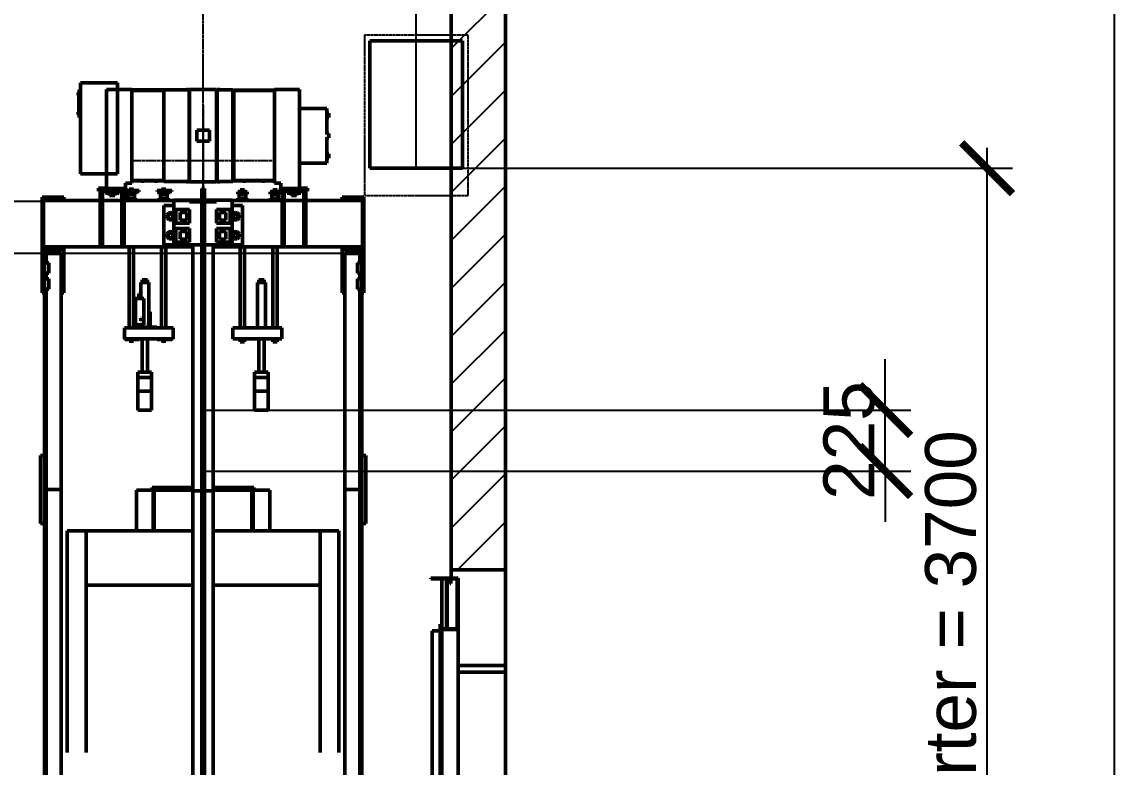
# Model space of a CAD drawing. Header units: millimetres. Extents: x -2854 to 202754, y -48725 to 27067.
# Drawn here: x 105021 to 109048, y -40616 to -37869 of the extents above; entities that cross this region are included whole.
import ezdxf

# ---------------------------------------------------------------- set-up
doc = ezdxf.new("R2010")
doc.units = ezdxf.units.MM
doc.linetypes.add('ACISOTGB', pattern=[9, 4, -1, 1, -1, 1, -1])
doc.linetypes.add('AM_ISO08W050', pattern=[18, 12, -1.5, 3, -1.5])
for name, color, linetype, lineweight in [('AM_0', 7, 'Continuous', 50), ('AM_11', 173, 'ACISOTGB', 25), ('AM_5', 3, 'Continuous', 25), ('AM_8', 1, 'Continuous', 25), ('LDCar-AM_0', 7, 'Continuous', 50), ('LDForces-AM_0', 7, 'Continuous', 50), ('LDGear-AM_0', 7, 'Continuous', 50), ('LDGear-AM_7', 4, 'AM_ISO08W050', 25), ('LDGuides-AM_0', 7, 'Continuous', 50), ('LDShaft-AM_0', 7, 'Continuous', 50), ('LDShaft-AM_7', 4, 'AM_ISO08W050', 25)]:
    doc.layers.add(name, color=color, linetype=linetype, lineweight=lineweight)
doc.layers.add('AM_VIEWS', color=1, linetype='Continuous', lineweight=25, plot=False)
doc.styles.add('LD', font='ARIALUNI.ttf')
doc.dimstyles.new('LIFT', dxfattribs={"dimtxt": 2.5, "dimasz": 2.5, "dimexe": 1.25, "dimexo": 0, "dimgap": 0.5, "dimtad": 1, "dimdec": 0, "dimzin": 1, "dimdsep": 46, "dimtxsty": 'LD', "dimblk": 'ARCHTICK', "dimcen": 0, "dimdle": 1, "dimclrd": 3, "dimclre": 3, "dimclrt": 4, "dimadec": 0, "dimazin": 0, "dimtp": 0.1, "dimtm": 0.1, "dimtfac": 0.71, "dimtdec": 0, "dimtix": 1, "dimtmove": 0, "dimatfit": 3, "dimfxl": 1, "dimtolj": 1, "dimarcsym": 0})

# ---------------------------------------------------------------- blocks, each defined once
blk = doc.blocks.new('LD_20260610085845_00000150')
at = {"layer": 'LDShaft-AM_0'}
for p, q in [((200, 21590), (200, 24391)), ((0, 24191), (0, 21590)), ((0, 21590), (0, 21560)), ((0, 21590), (80, 21590)), ((80, 21590), (200, 21590)), ((200, 21237.5), (200, 21590)), ((25, 21237.5), (200, 21237.5)), ((200, 21212.5), (200, 21237.5)), ((200, 21212.5), (25, 21212.5)), ((200, 20422.5), (200, 21212.5))]:
    blk.add_line(p, q, dxfattribs=at)
blk = doc.blocks.new('LD_20260610085845_00000152')
at = {"layer": 'LDForces-AM_0'}
for p, q in [((-228.9, 470), (-230, 470)), ((-230, 470), (-230, 428)), ((-225.6, 470), (-228.9, 470)), ((-220.7, 470), (-225.6, 470)), ((-224.2, 480), (-225, 480)), ((-225, 480), (-225, 470)), ((-222.1, 480), (-224.2, 480)), ((-218.8, 480), (-222.1, 480)), ((-215, 470), (-220.7, 470)), ((-215, 480), (-218.8, 480)), ((-211.2, 480), (-215, 480)), ((-209.3, 470), (-215, 470)), ((-207.9, 480), (-211.2, 480)), ((-204.4, 470), (-209.3, 470)), ((-205.8, 480), (-207.9, 480)), ((-205, 480), (-205.8, 480)), ((-205, 470), (-205, 480)), ((-201.1, 470), (-204.4, 470)), ((-200, 470), (-201.1, 470)), ((-200, 321), (-200, 470)), ((201.1, 470), (200, 470)), ((200, 470), (200, 303)), ((204.4, 470), (201.1, 470)), ((209.3, 470), (204.4, 470)), ((205.8, 480), (205, 480)), ((205, 480), (205, 470)), ((207.9, 480), (205.8, 480)), ((211.2, 480), (207.9, 480)), ((215, 470), (209.3, 470)), ((215, 480), (211.2, 480)), ((218.8, 480), (215, 480)), ((220.7, 470), (215, 470)), ((222.1, 480), (218.8, 480)), ((225.6, 470), (220.7, 470)), ((224.2, 480), (222.1, 480)), ((225, 480), (224.2, 480)), ((225, 470), (225, 480)), ((228.9, 470), (225.6, 470)), ((230, 470), (228.9, 470)), ((230, 303), (230, 470)), ((-230, 314), (-230, 306)), ((-200, 306), (-200, 317)), ((-225, 263), (-225, 140)), ((-205, 140), (-205, 263)), ((205, 263), (205, 140)), ((225, 140), (225, 263)), ((-190, 140), (-240, 140)), ((-240, 140), (-240, 120)), ((-225, 140), (-224.2, 140)), ((-224.2, 140), (-222.1, 140)), ((-222.1, 140), (-218.8, 140)), ((-218.8, 140), (-215, 140)), ((-215, 140), (-211.2, 140)), ((-211.2, 140), (-207.9, 140)), ((-207.9, 140), (-205.8, 140)), ((-205.8, 140), (-205, 140)), ((-190, 120), (-190, 140)), ((240, 140), (190, 140)), ((190, 140), (190, 120)), ((205, 140), (205.8, 140)), ((205.8, 140), (207.9, 140)), ((207.9, 140), (211.2, 140)), ((211.2, 140), (215, 140)), ((215, 140), (218.8, 140)), ((218.8, 140), (222.1, 140)), ((222.1, 140), (224.2, 140)), ((224.2, 140), (225, 140)), ((240, 120), (240, 140)), ((-190, 120), (-240, 120)), ((-240, 120), (-240, 70)), ((-240, 120), (-190, 120)), ((-190, 70), (-190, 120)), ((240, 120), (190, 120)), ((190, 120), (190, 70)), ((190, 120), (240, 120)), ((240, 70), (240, 120)), ((-240, 70), (-190, 70)), ((-190, 70), (-240, 70)), ((-240, 70), (-240, 0)), ((-190, 0), (-190, 70)), ((190, 70), (240, 70)), ((240, 70), (190, 70)), ((190, 70), (190, 0)), ((240, 0), (240, 70)), ((-240, 0), (-190, 0)), ((190, 0), (240, 0))]:
    blk.add_line(p, q, dxfattribs=at)
blk = doc.blocks.new('LD_20260610085845_00000153')
at = {"layer": 'AM_0'}
for p, q in [((170.75, 469.5), (-170.75, 469.5)), ((-170.75, 469.5), (-170.75, 0.5)), ((170.75, 469.5), (170.75, 0.5)), ((-170.75, 0.5), (170.75, 0.5))]:
    blk.add_line(p, q, dxfattribs=at)
at = {"layer": 'AM_11'}
for p, q in [((-191, 490), (-191, -100)), ((191, 490), (-191, 490)), ((191, -100), (191, 490)), ((-191, -100), (191, -100))]:
    blk.add_line(p, q, dxfattribs=at)
blk = doc.blocks.new('LD_20260610085845_00000157')
at = {"layer": 'LDCar-AM_0'}
for p, q in [((-40, 2190), (-100, 2190)), ((-100, 2190), (-100, 2187)), ((-100, 2187), (-43, 2187)), ((-60, 2187), (-60, 2003)), ((-43, 2187), (-43, 2010)), ((-30, 2190), (-40, 2190)), ((-40, 2010), (-40, 2190)), ((-30, 2190), (-30, 2170)), ((0, 2190), (-30, 2190)), ((-27, 2170), (-27, 2187)), ((-27, 2187), (-3, 2187)), ((-3, 2187), (-3, 2003)), ((0, 2000), (0, 2190)), ((-30, 2170), (-27, 2170)), ((-63.5, 2020), (-66.5, 2020)), ((-66.5, 2020), (-66.5, 2000)), ((-63.5, 2003), (-63.5, 2020)), ((-66.5, 1995), (-95, 1995)), ((-95, 1995), (-95, 5)), ((-66.5, 2000), (0, 2000)), ((-66.5, 5), (-66.5, 1995)), ((-3, 2003), (-63.5, 2003)), ((-60, 2000), (-60, 0)), ((-43, 2010), (-40, 2010)), ((0, 0), (0, 2000)), ((-60, 0), (-100, 0)), ((-100, 0), (-100, -47.5)), ((-95, 5), (-66.5, 5)), ((-60, -44.5), (-60, 0)), ((-60, 0), (0, 0)), ((-100, -47.5), (-100, -210)), ((-97, -210), (-97, -47.5)), ((-97, -47.5), (-60, -47.5)), ((0, -44.5), (-60, -44.5)), ((-60, -47.5), (0, -47.5)), ((0, -47.5), (0, -44.5)), ((-100, -210), (-97, -210)), ((-97.2, -210.2), (-99.8, -211.8)), ((-99.8, -211.8), (-69.8, -260.8)), ((-67.2, -259.2), (-97.2, -210.2)), ((-69.8, -260.8), (-67.2, -259.2))]:
    blk.add_line(p, q, dxfattribs=at)
blk = doc.blocks.new('LD_20260610085845_0000015E')
at = {"layer": 'LDShaft-AM_7'}
blk.add_line((0, -1091), (0, 4980), dxfattribs=at)
blk = doc.blocks.new('LD_20260610085845_00000166')
at = {"layer": 'LDGuides-AM_0'}
for p, q in [((-5, 1250), (-37.5, 1250)), ((-37.5, 1250), (-37.5, -1250)), ((-5, -1250), (-5, 1250)), ((5, 1250), (-5, 1250)), ((-5, 1250), (-5, -1250)), ((37.5, 1250), (5, 1250)), ((5, 1250), (5, -1250)), ((5, -1250), (5, 1250)), ((37.5, -1250), (37.5, 1250)), ((-37.5, -1250), (-5, -1250)), ((-5, -1250), (5, -1250)), ((5, -1250), (37.5, -1250))]:
    blk.add_line(p, q, dxfattribs=at)
blk = doc.blocks.new('LD_20260610085845_00000168')
at = {"layer": 'LDGuides-AM_0'}
for p, q in [((-5, 532), (-5, -533)), ((5, -533), (5, 532)), ((-37.5, 374), (-37.5, -533)), ((-5, -533), (-5, 374)), ((5, 374), (5, -533)), ((37.5, -533), (37.5, 374)), ((-37.5, -533), (-5, -533)), ((-5, -533), (5, -533)), ((5, -533), (37.5, -533))]:
    blk.add_line(p, q, dxfattribs=at)
blk = doc.blocks.new('LD_20260610085845_0000016C')
at = {"layer": 'LDGuides-AM_0'}
for p, q in [((-24, 1250), (-31, 1250)), ((-31, 1250), (-31, -1250)), ((-24, -1250), (-24, 1250)), ((31, 1250), (-24, 1250)), ((-24, 1250), (-24, -1250)), ((31, -1250), (31, 1250)), ((-31, -1250), (-24, -1250)), ((-24, -1250), (31, -1250))]:
    blk.add_line(p, q, dxfattribs=at)
blk = doc.blocks.new('LD_20260610085845_0000016D')
at = {"layer": 'AM_0'}
for p, q in [((0, 125), (-15, 125)), ((-15, 125), (-15, -125)), ((0, -125), (0, 125)), ((-15, -125), (0, -125))]:
    blk.add_line(p, q, dxfattribs=at)
blk = doc.blocks.new('LD_20260610085845_00000170')
at = {"layer": 'LDGuides-AM_0'}
for p, q in [((-24, 435), (-31, 435)), ((-31, 435), (-31, -435)), ((31, 435), (-24, 435)), ((-24, 435), (-24, 401.05)), ((-24, 401.05), (-24, 435)), ((31, -435), (31, 435)), ((-24, 362.95), (-24, 341.05)), ((-24, 341.05), (-24, 362.95)), ((-24, 302.95), (-24, -435)), ((-24, -435), (-24, 302.95)), ((-31, -435), (-24, -435)), ((-24, -435), (31, -435))]:
    blk.add_line(p, q, dxfattribs=at)
blk = doc.blocks.new('LD_20260610085845_00000174')
at = {"layer": 'LDGuides-AM_0'}
for p, q in [((24, 1250), (-31, 1250)), ((-31, 1250), (-31, -1250)), ((24, -1250), (24, 1250)), ((31, 1250), (24, 1250)), ((24, 1250), (24, -1250)), ((31, -1250), (31, 1250)), ((-31, -1250), (24, -1250)), ((24, -1250), (31, -1250))]:
    blk.add_line(p, q, dxfattribs=at)
blk = doc.blocks.new('LD_20260610085845_00000175')
at = {"layer": 'AM_0'}
for p, q in [((15, 125), (0, 125)), ((0, 125), (0, -125)), ((15, -125), (15, 125)), ((0, -125), (15, -125))]:
    blk.add_line(p, q, dxfattribs=at)
blk = doc.blocks.new('LD_20260610085845_00000176')
at = {"layer": 'LDGuides-AM_0'}
for p, q in [((24, 435), (-31, 435)), ((-31, 435), (-31, -435)), ((31, 435), (24, 435)), ((24, 435), (24, 401.05)), ((24, 401.05), (24, 435)), ((31, -435), (31, 435)), ((24, 362.95), (24, 341.05)), ((24, 341.05), (24, 362.95)), ((24, 302.95), (24, -435)), ((24, -435), (24, 302.95)), ((-31, -435), (24, -435)), ((24, -435), (31, -435))]:
    blk.add_line(p, q, dxfattribs=at)
blk = doc.blocks.new('LD_20260610085845_00000179')
at = {"layer": 'LDCar-AM_0'}
for p, q in [((-246, 3292), (-246, 3286.3)), ((-184, 3292), (-246, 3292)), ((-246, 3286.3), (-246, 3270)), ((-246, 3270), (-246, 3245.7)), ((-37.5, 3302), (-187.5, 3302)), ((-187.5, 3302), (-187.5, 3292)), ((-187.5, 3292), (-37.5, 3292)), ((-184, 3286.3), (-184, 3292)), ((-184, 3270), (-184, 3286.3)), ((-184, 3245.7), (-184, 3270)), ((-37.5, 3292), (-180, 3292)), ((-180, 3292), (-180, 3142)), ((187.5, 3302), (37.5, 3302)), ((180, 3292), (37.5, 3292)), ((37.5, 3292), (187.5, 3292)), ((180, 3142), (180, 3292)), ((184, 3292), (184, 3286.3)), ((246, 3292), (184, 3292)), ((184, 3286.3), (184, 3270)), ((184, 3270), (184, 3245.7)), ((187.5, 3292), (187.5, 3302)), ((246, 3286.3), (246, 3292)), ((246, 3270), (246, 3286.3)), ((246, 3245.7), (246, 3270)), ((-246, 3245.7), (-246, 3217)), ((-184, 3217), (-184, 3245.7)), ((184, 3245.7), (184, 3217)), ((246, 3217), (246, 3245.7)), ((-246, 3217), (-246, 3188.3)), ((-246, 3188.3), (-246, 3164)), ((-184, 3188.3), (-184, 3217)), ((-184, 3164), (-184, 3188.3)), ((184, 3217), (184, 3188.3)), ((184, 3188.3), (184, 3164)), ((246, 3188.3), (246, 3217)), ((246, 3164), (246, 3188.3)), ((-431, 3142), (-501, 3142)), ((-501, 3142), (-501, 2325.4)), ((-431, 2325.4), (-431, 3142)), ((-37.5, 3142), (-431, 3142)), ((-246, 3164), (-246, 3147.7)), ((-246, 3147.7), (-246, 3142)), ((-246, 3142), (-184, 3142)), ((-184, 3147.7), (-184, 3164)), ((-184, 3142), (-184, 3147.7)), ((-180, 3142), (-37.5, 3142)), ((431, 3142), (37.5, 3142)), ((37.5, 3142), (180, 3142)), ((184, 3164), (184, 3147.7)), ((184, 3147.7), (184, 3142)), ((184, 3142), (246, 3142)), ((246, 3147.7), (246, 3164)), ((246, 3142), (246, 3147.7)), ((501, 3142), (431, 3142)), ((431, 3142), (431, 2325.4)), ((501, 2325.4), (501, 3142)), ((-431, 2942), (-37.5, 2942)), ((37.5, 2942), (431, 2942))]:
    blk.add_line(p, q, dxfattribs=at)
blk = doc.blocks.new('LD_20260610085845_0000017A')
at = {"layer": 'LDGear-AM_0'}
for p, q in [((-316, 288), (-452, 288)), ((-452, 288), (-452, -47)), ((-316, -47), (-316, 288)), ((-460.7, 251.5), (-460.7, 251.1)), ((-457.7, 251.5), (-460.7, 251.5)), ((-460.7, 251.1), (-460.7, 250.1)), ((-460.7, 250.1), (-460.7, 248.6)), ((-460.7, 248.6), (-460.7, 246.8)), ((-460.7, 246.8), (-460.7, 244.9)), ((-460.7, 244.9), (-460.7, 243.4)), ((-460.7, 243.4), (-460.7, 242.4)), ((-460.7, 242.4), (-460.7, 242)), ((-460.7, 242), (-457.7, 242)), ((-453.5, 252.9), (-457.7, 252.9)), ((-457.7, 252.9), (-457.7, 169.1)), ((-456.5, 261.5), (-456.5, 261.2)), ((-453.5, 261.5), (-456.5, 261.5)), ((-456.5, 261.2), (-456.5, 260.3)), ((-456.5, 260.3), (-456.5, 259)), ((-456.5, 259), (-456.5, 257.5)), ((-456.5, 257.5), (-456.5, 256)), ((-456.5, 256), (-456.5, 254.7)), ((-456.5, 254.7), (-456.5, 253.8)), ((-456.5, 253.8), (-456.5, 253.5)), ((-456.5, 253.5), (-453.5, 253.5)), ((-452, 261.5), (-453.5, 261.5)), ((-453.5, 261.5), (-453.5, 160.5)), ((-452, 261.5), (-453.5, 261.5)), ((-453.5, 261.5), (-453.5, 160.5)), ((-452, 261.5), (-453.5, 261.5)), ((-453.5, 261.5), (-453.5, 160.5)), ((-453.5, 169.1), (-453.5, 252.9)), ((-452, 160.5), (-452, 261.5)), ((-452, 160.5), (-452, 261.5)), ((-452, 160.5), (-452, 261.5)), ((-356, 263), (-356, -82)), ((-263, 263), (-356, 263)), ((-263, -82), (-263, 263)), ((-145, 261.8), (-263, 261.8)), ((-263, 261.8), (-263, 259.2)), ((-145, 259.2), (-263, 259.2)), ((-263, 259.2), (-263, -72.1)), ((-51.5, 262), (-145, 262)), ((-145, 262), (-145, -76)), ((-53.5, 263.6), (-61.5, 263.6)), ((-61.5, 263.6), (-61.5, 262)), ((-53.5, 262), (-53.5, 263.6)), ((-51.5, -76), (-51.5, 262)), ((-51.5, 261), (-51.5, -75)), ((-50, 261), (-51.5, 261)), ((-25, 263), (-50, 263)), ((-50, 263), (-50, -77)), ((0, 263), (-25, 263)), ((25, 263), (0, 263)), ((50, 263), (25, 263)), ((50, -77), (50, 263)), ((51.5, 259.8), (50, 259.8)), ((51.5, 262), (51.5, -76)), ((110, 262), (51.5, 262)), ((61.5, 263.6), (53.5, 263.6)), ((53.5, 263.6), (53.5, 262)), ((61.5, 262), (61.5, 263.6)), ((110, -76), (110, 262)), ((113, 259.8), (110, 259.8)), ((263, 261.2), (113, 261.2)), ((113, 261.2), (113, 259.2)), ((263, 259.2), (113, 259.2)), ((113, 259.2), (113, -72.1)), ((356, 263), (263, 263)), ((263, 263), (263, -82)), ((263, 259.2), (263, 261.2)), ((263, -72.1), (263, 259.2)), ((356, -82), (356, 263)), ((110, 214.8), (113, 214.8)), ((-460.7, 180), (-460.7, 179.6)), ((-457.7, 180), (-460.7, 180)), ((-460.7, 179.6), (-460.7, 178.6)), ((-460.7, 178.6), (-460.7, 177.1)), ((-460.7, 177.1), (-460.7, 175.2)), ((-460.7, 175.2), (-460.7, 173.4)), ((-460.7, 173.4), (-460.7, 171.9)), ((-460.7, 171.9), (-460.7, 170.9)), ((-460.7, 170.9), (-460.7, 170.5)), ((-460.7, 170.5), (-457.7, 170.5)), ((-457.7, 169.1), (-453.5, 169.1)), ((-456.5, 168.5), (-456.5, 168.2)), ((-453.5, 168.5), (-456.5, 168.5)), ((-456.5, 168.2), (-456.5, 167.3)), ((-456.5, 167.3), (-456.5, 166)), ((-456.5, 166), (-456.5, 164.5)), ((-456.5, 164.5), (-456.5, 163)), ((-456.5, 163), (-456.5, 161.7)), ((-456.5, 161.7), (-456.5, 160.8)), ((456.7, 193.8), (356, 193.8)), ((456.7, 186.1), (456.7, 193.8)), ((456.7, 164.2), (456.7, 186.1)), ((463.2, 175.9), (456.7, 175.9)), ((456.7, 131.6), (456.7, 164.2)), ((463.2, 175.3), (463.2, 175.9)), ((463.2, 173.6), (463.2, 175.3)), ((463.2, 171), (463.2, 173.6)), ((463.2, 167.9), (463.2, 171)), ((463.2, 164.8), (463.2, 167.9)), ((463.2, 162.3), (463.2, 164.8)), ((463.2, 160.5), (463.2, 162.3)), ((-456.5, 160.8), (-456.5, 160.5)), ((-456.5, 160.5), (-453.5, 160.5)), ((-453.5, 160.5), (-452, 160.5)), ((-453.5, 160.5), (-452, 160.5)), ((-453.5, 160.5), (-452, 160.5)), ((113, 154.5), (110, 154.5)), ((456.7, 159.9), (463.2, 159.9)), ((456.7, 97.9), (456.7, 131.6)), ((463.2, 159.9), (463.2, 160.5)), ((23.2, 113.8), (-23.2, 113.8)), ((-23.2, 113.8), (-23.2, 73)), ((23.2, 73), (23.2, 113.8)), ((463.2, 101), (456.7, 101)), ((456.7, 54.4), (456.7, 88.1)), ((456.7, 85), (463.2, 85)), ((463.2, 100.4), (463.2, 101)), ((463.2, 98.7), (463.2, 100.4)), ((463.2, 96.1), (463.2, 98.7)), ((463.2, 93), (463.2, 96.1)), ((463.2, 89.9), (463.2, 93)), ((463.2, 87.3), (463.2, 89.9)), ((463.2, 85.6), (463.2, 87.3)), ((463.2, 85), (463.2, 85.6)), ((-23.2, 73), (23.2, 73)), ((456.7, 21.8), (456.7, 54.4)), ((110, 31.5), (113, 31.5)), ((463.2, 26.1), (456.7, 26.1)), ((456.7, -0.1), (456.7, 21.8)), ((456.7, 10.1), (463.2, 10.1)), ((463.2, 25.5), (463.2, 26.1)), ((463.2, 23.7), (463.2, 25.5)), ((463.2, 21.2), (463.2, 23.7)), ((463.2, 18.1), (463.2, 21.2)), ((463.2, 15), (463.2, 18.1)), ((463.2, 12.4), (463.2, 15)), ((463.2, 10.7), (463.2, 12.4)), ((463.2, 10.1), (463.2, 10.7)), ((113, -28.7), (110, -28.7)), ((356, -7.8), (456.7, -7.8)), ((456.7, -7.8), (456.7, -0.1)), ((-452, -47), (-316, -47)), ((-263, -72.1), (-145, -72.1)), ((-251.6, -72.1), (-251.6, -73.7)), ((-251.6, -73.7), (-227.8, -73.7)), ((-227.8, -72.1), (-227.8, -74.5)), ((-227.8, -74.5), (-218.3, -74.5)), ((-218.3, -73.7), (-177.8, -73.7)), ((-218.3, -74.5), (-218.3, -72.1)), ((-177.8, -72.1), (-177.8, -74.5)), ((-177.8, -74.5), (-168.2, -74.5)), ((-168.2, -74.5), (-168.2, -72.1)), ((-168.2, -73.7), (-145, -73.7)), ((-145, -76), (-51.5, -76)), ((-61.5, -76), (-61.5, -77.6)), ((-61.5, -77.6), (-53.5, -77.6)), ((-53.5, -77.6), (-53.5, -76)), ((-51.5, -75), (-50, -75)), ((-50, -77), (-25, -77)), ((-25, -77), (0, -77)), ((0, -77), (25, -77)), ((25, -77), (50, -77)), ((50, -73.7), (51.5, -73.7)), ((51.5, -76), (110, -76)), ((53.5, -76), (53.5, -77.6)), ((53.5, -77.6), (61.5, -77.6)), ((61.5, -77.6), (61.5, -76)), ((110, -73.7), (148.2, -73.7)), ((113, -72.1), (263, -72.1)), ((148.2, -72.1), (148.2, -74.5)), ((148.2, -74.5), (157.8, -74.5)), ((157.8, -74.5), (157.8, -72.1)), ((157.8, -73.7), (218.2, -73.7)), ((218.2, -72.1), (218.2, -74.5)), ((218.2, -74.5), (227.8, -74.5)), ((227.8, -74.5), (227.8, -72.1)), ((227.8, -73.7), (263, -73.7)), ((-360, -112), (-360, -116)), ((-360, -116), (-360, -119)), ((-360, -119), (-358.1, -119)), ((-358.1, -119), (-352.7, -119)), ((-356, -82), (-356, -82.5)), ((-356, -82.5), (-356, -83)), ((-356, -83), (-356, -102)), ((-356, -102), (-286, -102)), ((-352.7, -119), (-344.6, -119)), ((-344.6, -119), (-335, -119)), ((-344.5, -119), (-344.5, -127)), ((-335, -119), (-325.4, -119)), ((-325.5, -127), (-325.5, -119)), ((-325.4, -119), (-317.3, -119)), ((-317.3, -119), (-311.9, -119)), ((-311.9, -119), (-310, -119)), ((-310, -116), (-310, -112)), ((-310, -119), (-310, -116)), ((-286, -82), (-263, -82)), ((-286, -82.5), (-286, -82)), ((-286, -83), (-286, -82.5)), ((-286, -102), (-286, -83)), ((263, -82), (286, -82)), ((286, -82), (286, -82.5)), ((286, -82.5), (286, -83)), ((286, -83), (286, -102)), ((286, -102), (356, -102)), ((310, -112), (310, -116)), ((310, -116), (310, -119)), ((310, -119), (311.9, -119)), ((311.9, -119), (317.3, -119)), ((317.3, -119), (325.4, -119)), ((325.4, -119), (335, -119)), ((325.5, -119), (325.5, -127)), ((335, -119), (344.6, -119)), ((344.5, -127), (344.5, -119)), ((344.6, -119), (352.7, -119)), ((352.7, -119), (358.1, -119)), ((356, -82.5), (356, -82)), ((356, -83), (356, -82.5)), ((356, -102), (356, -83)), ((358.1, -119), (360, -119)), ((360, -116), (360, -112)), ((360, -119), (360, -116)), ((-344.5, -127), (-343.8, -127)), ((-343.8, -127), (-341.7, -127)), ((-341.7, -127), (-338.6, -127)), ((-338.6, -127), (-335, -127)), ((-335, -127), (-331.4, -127)), ((-331.4, -127), (-328.3, -127)), ((-328.3, -127), (-326.2, -127)), ((-326.2, -127), (-325.5, -127)), ((325.5, -127), (326.2, -127)), ((326.2, -127), (328.3, -127)), ((328.3, -127), (331.4, -127)), ((331.4, -127), (335, -127)), ((335, -127), (338.6, -127)), ((338.6, -127), (341.7, -127)), ((341.7, -127), (343.8, -127)), ((343.8, -127), (344.5, -127))]:
    blk.add_line(p, q, dxfattribs=at)
blk = doc.blocks.new('LD_20260610085845_0000017B')
at = {"layer": 'LDGear-AM_7'}
for p, q in [((0, 206), (0, -206)), ((255, 0), (-255, 0))]:
    blk.add_line(p, q, dxfattribs=at)
blk = doc.blocks.new('LD_20260610085845_0000017C')
at = {"layer": 'LDGear-AM_0'}
for p, q in [((-356, 51), (-385, 51)), ((-385, 51), (-385, 39)), ((-285, 51), (-286, 51)), ((-285, 39), (-285, 51)), ((-272.7, 41.5), (-285, 41.5)), ((-272.4, 47), (-273, 47)), ((-273, 47), (-273, 41.5)), ((-270.7, 47), (-272.4, 47)), ((-268.1, 47), (-270.7, 47)), ((-265, 47), (-268.1, 47)), ((-261.9, 47), (-265, 47)), ((-259.3, 47), (-261.9, 47)), ((-257.6, 47), (-259.3, 47)), ((-257, 47), (-257.6, 47)), ((-235.5, 41.5), (-257.3, 41.5)), ((-257, 41.5), (-257, 47)), ((-235.5, 38.5), (-235.5, 41.5)), ((-169, 41.5), (-169, 38.5)), ((-152.7, 41.5), (-169, 41.5)), ((-152.4, 47), (-153, 47)), ((-153, 47), (-153, 41.5)), ((-150.7, 47), (-152.4, 47)), ((-148.1, 47), (-150.7, 47)), ((-145, 47), (-148.1, 47)), ((-141.9, 47), (-145, 47)), ((-139.3, 47), (-141.9, 47)), ((-137.6, 47), (-139.3, 47)), ((-137, 47), (-137.6, 47)), ((-115.5, 41.5), (-137.3, 41.5)), ((-137, 41.5), (-137, 47)), ((-115.5, 38.5), (-115.5, 41.5)), ((0, 50), (-5, 50)), ((-5, 50), (-5, 5)), ((5, 50), (0, 50)), ((5, 5), (5, 50)), ((137.6, 44), (137, 44)), ((137, 44), (137, 37.1)), ((139.3, 44), (137.6, 44)), ((141.9, 44), (139.3, 44)), ((145, 44), (141.9, 44)), ((148.1, 44), (145, 44)), ((150.7, 44), (148.1, 44)), ((152.4, 44), (150.7, 44)), ((153, 44), (152.4, 44)), ((153, 37.1), (153, 44)), ((257.6, 44), (257, 44)), ((257, 44), (257, 37.1)), ((259.3, 44), (257.6, 44)), ((261.9, 44), (259.3, 44)), ((265, 44), (261.9, 44)), ((268.1, 44), (265, 44)), ((270.7, 44), (268.1, 44)), ((272.4, 44), (270.7, 44)), ((273, 44), (272.4, 44)), ((273, 37.1), (273, 44)), ((286, 51), (285, 51)), ((285, 51), (285, 39)), ((385, 51), (356, 51)), ((385, 39), (385, 51)), ((-588, 17), (-593, 17)), ((-593, 17), (-593, -335)), ((-513, 17), (-588, 17)), ((-588, 17), (-588, 5)), ((-588, -335), (-588, 17)), ((-379, 5), (-588, 5)), ((-513, 5), (-513, 17)), ((-385, 39), (-285, 39)), ((-379, 39), (-379, -161)), ((-371, 39), (-379, 39)), ((-371, -161), (-371, 39)), ((-299, 5), (-371, 5)), ((-299, 39), (-299, -161)), ((-291, 39), (-299, 39)), ((-291, -161), (-291, 39)), ((-107.5, 5), (-291, 5)), ((-289, 39), (-289, 38.5)), ((-289, 38.5), (-272.7, 38.5)), ((-242.5, 8), (-287.5, 8)), ((-287.5, 8), (-287.5, 5)), ((-287.5, 5), (-242.5, 5)), ((-261.5, 37.1), (-282.3, 37.1)), ((-282.3, 37.1), (-282.3, 29.1)), ((-282.3, 29.1), (-261.5, 29.1)), ((-250, 14.3), (-280, 14.3)), ((-280, 14.3), (-280, 9)), ((-280, 9), (-250, 9)), ((-280, 9), (-280, 8)), ((-253, 29.1), (-277, 29.1)), ((-277, 29.1), (-277, 14.3)), ((-277, 14.3), (-253, 14.3)), ((-273, 38.5), (-273, 37.1)), ((-247.7, 37.1), (-261.5, 37.1)), ((-261.5, 37.1), (-261.5, 29.1)), ((-261.5, 29.1), (-261.5, 37.1)), ((-261.5, 29.1), (-247.7, 29.1)), ((-257.3, 38.5), (-235.5, 38.5)), ((-257, 37.1), (-257, 38.5)), ((-253, 14.3), (-253, 29.1)), ((-250, 9), (-250, 14.3)), ((-250, 8), (-250, 9)), ((-247.7, 29.1), (-247.7, 37.1)), ((-242.5, 5), (-242.5, 8)), ((-169, 38.5), (-152.7, 38.5)), ((-122.5, 8), (-167.5, 8)), ((-167.5, 8), (-167.5, 5)), ((-167.5, 5), (-122.5, 5)), ((-141.5, 37.1), (-162.3, 37.1)), ((-162.3, 37.1), (-162.3, 29.1)), ((-162.3, 29.1), (-141.5, 29.1)), ((-158.9, 14.3), (-160, 14.3)), ((-160, 14.3), (-160, 11.2)), ((-130, 11.2), (-160, 11.2)), ((-160, 11.2), (-160, 8)), ((-155.6, 14.3), (-158.9, 14.3)), ((-133, 29.1), (-157, 29.1)), ((-157, 29.1), (-157, 14.3)), ((-157, 14.3), (-133, 14.3)), ((-150.7, 14.3), (-155.6, 14.3)), ((-153, 38.5), (-153, 37.1)), ((-145, 14.3), (-150.7, 14.3)), ((-139.3, 14.3), (-145, 14.3)), ((-127.7, 37.1), (-141.5, 37.1)), ((-141.5, 37.1), (-141.5, 29.1)), ((-141.5, 29.1), (-141.5, 37.1)), ((-141.5, 29.1), (-127.7, 29.1)), ((-134.4, 14.3), (-139.3, 14.3)), ((-137.3, 38.5), (-115.5, 38.5)), ((-137, 37.1), (-137, 38.5)), ((-131.1, 14.3), (-134.4, 14.3)), ((-133, 14.3), (-133, 29.1)), ((-130, 14.3), (-131.1, 14.3)), ((-130, 11.2), (-130, 14.3)), ((-130, 8), (-130, 11.2)), ((-127.7, 29.1), (-127.7, 37.1)), ((-122.5, 5), (-122.5, 8)), ((-5, 7), (-107.5, 7)), ((-107.5, 7), (-107.5, -158)), ((-5, 5), (-50, 5)), ((-50, 5), (-50, 0)), ((-50, 0), (0, 0)), ((0, 0), (50, 0)), ((107.5, 7), (5, 7)), ((50, 5), (5, 5)), ((50, 0), (50, 5)), ((107.5, -158), (107.5, 7)), ((291, 5), (107.5, 5)), ((167.5, 8), (122.5, 8)), ((122.5, 8), (122.5, 5)), ((122.5, 5), (167.5, 5)), ((143.5, 37.1), (127.7, 37.1)), ((127.7, 37.1), (127.7, 29.1)), ((127.7, 29.1), (148.5, 29.1)), ((131.1, 14.3), (130, 14.3)), ((130, 14.3), (130, 11.2)), ((160, 11.2), (130, 11.2)), ((130, 11.2), (130, 8)), ((134.4, 14.3), (131.1, 14.3)), ((157, 29.1), (133, 29.1)), ((133, 29.1), (133, 14.3)), ((133, 14.3), (157, 14.3)), ((139.3, 14.3), (134.4, 14.3)), ((145, 14.3), (139.3, 14.3)), ((146.5, 38.5), (143.5, 38.5)), ((143.5, 38.5), (143.5, 35.5)), ((143.5, 35.5), (146.5, 35.5)), ((150.7, 14.3), (145, 14.3)), ((146.5, 35.5), (146.5, 38.5)), ((148.5, 37.1), (146.5, 37.1)), ((162.3, 37.1), (148.5, 37.1)), ((148.5, 37.1), (148.5, 29.1)), ((148.5, 29.1), (148.5, 37.1)), ((148.5, 29.1), (162.3, 29.1)), ((155.6, 14.3), (150.7, 14.3)), ((158.9, 14.3), (155.6, 14.3)), ((157, 14.3), (157, 29.1)), ((160, 14.3), (158.9, 14.3)), ((160, 11.2), (160, 14.3)), ((160, 8), (160, 11.2)), ((162.3, 29.1), (162.3, 37.1)), ((167.5, 5), (167.5, 8)), ((287.5, 8), (242.5, 8)), ((242.5, 8), (242.5, 5)), ((242.5, 5), (287.5, 5)), ((263.5, 37.1), (247.7, 37.1)), ((247.7, 37.1), (247.7, 29.1)), ((247.7, 29.1), (268.5, 29.1)), ((251.1, 14.3), (250, 14.3)), ((250, 14.3), (250, 11.2)), ((280, 11.2), (250, 11.2)), ((250, 11.2), (250, 8)), ((254.4, 14.3), (251.1, 14.3)), ((277, 29.1), (253, 29.1)), ((253, 29.1), (253, 14.3)), ((253, 14.3), (277, 14.3)), ((259.3, 14.3), (254.4, 14.3)), ((265, 14.3), (259.3, 14.3)), ((266.5, 38.5), (263.5, 38.5)), ((263.5, 38.5), (263.5, 35.5)), ((263.5, 35.5), (266.5, 35.5)), ((270.7, 14.3), (265, 14.3)), ((266.5, 35.5), (266.5, 38.5)), ((268.5, 37.1), (266.5, 37.1)), ((282.3, 37.1), (268.5, 37.1)), ((268.5, 37.1), (268.5, 29.1)), ((268.5, 29.1), (268.5, 37.1)), ((268.5, 29.1), (282.3, 29.1)), ((275.6, 14.3), (270.7, 14.3)), ((278.9, 14.3), (275.6, 14.3)), ((277, 14.3), (277, 29.1)), ((280, 14.3), (278.9, 14.3)), ((280, 11.2), (280, 14.3)), ((280, 8), (280, 11.2)), ((282.3, 29.1), (282.3, 37.1)), ((285, 39), (385, 39)), ((287.5, 5), (287.5, 8)), ((291, 39), (291, -161)), ((299, 39), (291, 39)), ((299, -161), (299, 39)), ((371, 5), (299, 5)), ((371, 39), (371, -161)), ((379, 39), (371, 39)), ((379, -161), (379, 39)), ((588, 5), (379, 5)), ((588, 17), (513, 17)), ((513, 17), (513, 5)), ((593, 17), (588, 17)), ((588, 17), (588, -335)), ((588, 5), (588, 17)), ((593, -335), (593, 17)), ((-107.5, -13), (-145, -13)), ((-145, -13), (-145, -158)), ((-120, -39.5), (-125.2, -40.5)), ((-114.8, -40.5), (-120, -39.5)), ((-49.7, -27.6), (-100.4, -27.6)), ((-100.4, -27.6), (-100.4, -78.4)), ((-84, -39.1), (-84, -66.9)), ((-60, -39.1), (-84, -39.1)), ((-60, -66.9), (-60, -39.1)), ((-49.7, -78.4), (-49.7, -27.6)), ((100.4, -27.6), (49.7, -27.6)), ((49.7, -27.6), (49.7, -78.4)), ((60, -39.1), (60, -66.9)), ((84, -39.1), (60, -39.1)), ((84, -66.9), (84, -39.1)), ((100.4, -78.4), (100.4, -27.6)), ((145, -13), (107.5, -13)), ((120, -39.5), (114.8, -40.5)), ((125.2, -40.5), (120, -39.5)), ((145, -158), (145, -13)), ((-132.5, -47.8), (-133.5, -53)), ((-133.5, -53), (-132.5, -58.2)), ((-129.5, -43.5), (-132.5, -47.8)), ((-132.5, -58.2), (-129.5, -62.5)), ((-125.2, -40.5), (-129.5, -43.5)), ((-129.5, -62.5), (-125.2, -65.5)), ((-128.3, -49.6), (-129, -53)), ((-129, -53), (-128.3, -56.4)), ((-126.4, -46.6), (-128.3, -49.6)), ((-128.3, -56.4), (-126.4, -59.4)), ((-123.4, -44.7), (-126.4, -46.6)), ((-126.4, -59.4), (-123.4, -61.3)), ((-125.2, -65.5), (-120, -66.5)), ((-120, -44), (-123.4, -44.7)), ((-123.4, -61.3), (-120, -62)), ((-116.6, -44.7), (-120, -44)), ((-120, -62), (-116.6, -61.3)), ((-120, -66.5), (-114.8, -65.5)), ((-113.6, -46.6), (-116.6, -44.7)), ((-116.6, -61.3), (-113.6, -59.4)), ((-110.5, -43.5), (-114.8, -40.5)), ((-114.8, -65.5), (-110.5, -62.5)), ((-111.7, -49.6), (-113.6, -46.6)), ((-113.6, -59.4), (-111.7, -56.4)), ((-111, -53), (-111.7, -49.6)), ((-111.7, -56.4), (-111, -53)), ((-107.5, -47.8), (-110.5, -43.5)), ((-110.5, -62.5), (-107.5, -58.2)), ((-107.5, -48), (-107.5, -47.8)), ((-107.5, -58.2), (-107.5, -58)), ((-100.4, -78.4), (-49.7, -78.4)), ((-84, -66.9), (-60, -66.9)), ((49.7, -78.4), (100.4, -78.4)), ((60, -66.9), (84, -66.9)), ((110.5, -43.5), (107.5, -47.8)), ((107.5, -47.8), (107.5, -48)), ((107.5, -58), (107.5, -58.2)), ((107.5, -58.2), (110.5, -62.5)), ((114.8, -40.5), (110.5, -43.5)), ((110.5, -62.5), (114.8, -65.5)), ((111.7, -49.6), (111, -53)), ((111, -53), (111.7, -56.4)), ((113.6, -46.6), (111.7, -49.6)), ((111.7, -56.4), (113.6, -59.4)), ((116.6, -44.7), (113.6, -46.6)), ((113.6, -59.4), (116.6, -61.3)), ((114.8, -65.5), (120, -66.5)), ((120, -44), (116.6, -44.7)), ((116.6, -61.3), (120, -62)), ((123.4, -44.7), (120, -44)), ((120, -62), (123.4, -61.3)), ((120, -66.5), (125.2, -65.5)), ((126.4, -46.6), (123.4, -44.7)), ((123.4, -61.3), (126.4, -59.4)), ((129.5, -43.5), (125.2, -40.5)), ((125.2, -65.5), (129.5, -62.5)), ((128.3, -49.6), (126.4, -46.6)), ((126.4, -59.4), (128.3, -56.4)), ((129, -53), (128.3, -49.6)), ((128.3, -56.4), (129, -53)), ((132.5, -47.8), (129.5, -43.5)), ((129.5, -62.5), (132.5, -58.2)), ((133.5, -53), (132.5, -47.8)), ((132.5, -58.2), (133.5, -53)), ((-132.5, -117.8), (-133.5, -123)), ((-129.5, -113.5), (-132.5, -117.8)), ((-125.2, -110.5), (-129.5, -113.5)), ((-128.3, -119.6), (-129, -123)), ((-126.4, -116.6), (-128.3, -119.6)), ((-123.4, -114.7), (-126.4, -116.6)), ((-120, -109.5), (-125.2, -110.5)), ((-120, -114), (-123.4, -114.7)), ((-114.8, -110.5), (-120, -109.5)), ((-116.6, -114.7), (-120, -114)), ((-113.6, -116.6), (-116.6, -114.7)), ((-110.5, -113.5), (-114.8, -110.5)), ((-111.7, -119.6), (-113.6, -116.6)), ((-111, -123), (-111.7, -119.6)), ((-107.5, -117.8), (-110.5, -113.5)), ((-107.5, -118), (-107.5, -117.8)), ((-49.7, -97.6), (-100.4, -97.6)), ((-100.4, -97.6), (-100.4, -148.4)), ((-84, -109.1), (-84, -136.9)), ((-60, -109.1), (-84, -109.1)), ((-60, -136.9), (-60, -109.1)), ((-49.7, -148.4), (-49.7, -97.6)), ((100.4, -97.6), (49.7, -97.6)), ((49.7, -97.6), (49.7, -148.4)), ((60, -109.1), (60, -136.9)), ((84, -109.1), (60, -109.1)), ((84, -136.9), (84, -109.1)), ((100.4, -148.4), (100.4, -97.6)), ((110.5, -113.5), (107.5, -117.8)), ((107.5, -117.8), (107.5, -118)), ((114.8, -110.5), (110.5, -113.5)), ((111.7, -119.6), (111, -123)), ((113.6, -116.6), (111.7, -119.6)), ((116.6, -114.7), (113.6, -116.6)), ((120, -109.5), (114.8, -110.5)), ((120, -114), (116.6, -114.7)), ((125.2, -110.5), (120, -109.5)), ((123.4, -114.7), (120, -114)), ((126.4, -116.6), (123.4, -114.7)), ((129.5, -113.5), (125.2, -110.5)), ((128.3, -119.6), (126.4, -116.6)), ((129, -123), (128.3, -119.6)), ((132.5, -117.8), (129.5, -113.5)), ((133.5, -123), (132.5, -117.8)), ((-379, -161), (-371, -161)), ((-299, -161), (-291, -161)), ((-145, -158), (-107.5, -158)), ((-133.5, -123), (-132.5, -128.2)), ((-132.5, -128.2), (-129.5, -132.5)), ((-129.5, -132.5), (-125.2, -135.5)), ((-129, -123), (-128.3, -126.4)), ((-128.3, -126.4), (-126.4, -129.4)), ((-126.4, -129.4), (-123.4, -131.3)), ((-125.2, -135.5), (-120, -136.5)), ((-123.4, -131.3), (-120, -132)), ((-120, -132), (-116.6, -131.3)), ((-120, -136.5), (-114.8, -135.5)), ((-116.6, -131.3), (-113.6, -129.4)), ((-114.8, -135.5), (-110.5, -132.5)), ((-113.6, -129.4), (-111.7, -126.4)), ((-111.7, -126.4), (-111, -123)), ((-110.5, -132.5), (-107.5, -128.2)), ((-107.5, -128.2), (-107.5, -128)), ((-107.5, -158), (-5, -158)), ((-100.4, -148.4), (-49.7, -148.4)), ((-84, -136.9), (-60, -136.9)), ((5, -158), (107.5, -158)), ((49.7, -148.4), (100.4, -148.4)), ((60, -136.9), (84, -136.9)), ((107.5, -128), (107.5, -128.2)), ((107.5, -128.2), (110.5, -132.5)), ((107.5, -158), (145, -158)), ((110.5, -132.5), (114.8, -135.5)), ((111, -123), (111.7, -126.4)), ((111.7, -126.4), (113.6, -129.4)), ((113.6, -129.4), (116.6, -131.3)), ((114.8, -135.5), (120, -136.5)), ((116.6, -131.3), (120, -132)), ((120, -132), (123.4, -131.3)), ((120, -136.5), (125.2, -135.5)), ((123.4, -131.3), (126.4, -129.4)), ((125.2, -135.5), (129.5, -132.5)), ((126.4, -129.4), (128.3, -126.4)), ((128.3, -126.4), (129, -123)), ((129.5, -132.5), (132.5, -128.2)), ((132.5, -128.2), (133.5, -123)), ((291, -161), (299, -161)), ((371, -161), (379, -161)), ((-515.5, -165), (-588, -165)), ((-588, -165), (-37.5, -165)), ((-588, -177), (-588, -335)), ((-588, -177), (-515.5, -177)), ((-564, -177), (-564, -190)), ((-546, -190), (-546, -177)), ((-515.5, -177), (-515.5, -165)), ((-513, -335), (-513, -165)), ((-273, -165), (-273, -464)), ((-257, -464), (-257, -165)), ((-153, -165), (-153, -464)), ((-137, -464), (-137, -165)), ((37.5, -165), (588, -165)), ((137, -165), (137, -464)), ((153, -464), (153, -165)), ((257, -165), (257, -464)), ((273, -464), (273, -165)), ((513, -165), (513, -335)), ((588, -165), (515.5, -165)), ((515.5, -165), (515.5, -177)), ((515.5, -177), (588, -177)), ((546, -177), (546, -190)), ((564, -190), (564, -177)), ((588, -335), (588, -177)), ((-569.3, -224), (-584.2, -224)), ((-584.2, -224), (-584.2, -262)), ((-569.3, -262), (-569.3, -224)), ((569.3, -224), (569.3, -262)), ((584.2, -224), (569.3, -224)), ((584.2, -262), (584.2, -224)), ((-584.2, -262), (-569.3, -262)), ((569.3, -262), (584.2, -262)), ((-569.3, -284), (-584.2, -284)), ((-584.2, -284), (-584.2, -322)), ((-584.2, -322), (-569.3, -322)), ((-569.3, -322), (-569.3, -284)), ((569.3, -284), (569.3, -322)), ((584.2, -284), (569.3, -284)), ((569.3, -322), (584.2, -322)), ((584.2, -322), (584.2, -284)), ((-593, -335), (-588, -335)), ((-588, -335), (-585, -335)), ((-523, -335), (-513, -335)), ((-218.4, -355.5), (-249, -355.5)), ((-249, -355.5), (-249, -453)), ((-229.2, -339), (-236.8, -339)), ((-236.8, -339), (-236.8, -355.5)), ((-229.2, -355.5), (-229.2, -339)), ((-218.4, -453), (-218.4, -355.5)), ((513, -335), (523, -335)), ((585, -335), (588, -335)), ((588, -335), (593, -335)), ((-253.1, -429), (-253.1, -429.3)), ((-249, -429), (-253.1, -429)), ((-253.1, -429.3), (-253.1, -430.2)), ((-253.1, -430.2), (-253.1, -431.5)), ((-253.1, -431.5), (-253.1, -433)), ((-253.1, -433), (-253.1, -434.5)), ((-253.1, -434.5), (-253.1, -435.8)), ((-253.1, -435.8), (-253.1, -436.7)), ((-253.1, -436.7), (-253.1, -437)), ((-253.1, -437), (-249, -437)), ((-228.1, -428), (-229, -428)), ((-229, -428), (-229, -438)), ((-229, -438), (-228.1, -438)), ((-228.1, -438), (-228.1, -428)), ((-195, -404.5), (-200, -404.5)), ((-195, -461), (-195, -404.5)), ((-290, -464), (-290, -504)), ((-110, -464), (-290, -464)), ((-170, -461), (-250, -461)), ((-250, -461), (-250, -464)), ((-250, -464), (-170, -464)), ((-249, -453), (-218.4, -453)), ((-235, -453), (-235, -461)), ((-235, -461), (-230, -461)), ((-201, -446), (-201, -450)), ((-197, -446), (-201, -446)), ((-201, -450), (-197, -450)), ((-200, -461), (-195, -461)), ((-197, -450), (-197, -446)), ((-170, -464), (-170, -461)), ((-110, -504), (-110, -464)), ((110, -464), (110, -504)), ((290, -464), (110, -464)), ((290, -504), (290, -464)), ((-290, -504), (-110, -504)), ((-289, -504.5), (-289, -507.5)), ((-272.7, -504.5), (-289, -504.5)), ((-289, -507.5), (-272.7, -507.5)), ((-273, -504), (-273, -504.5)), ((-273, -507.5), (-273, -513)), ((-273, -513), (-272.4, -513)), ((-272.4, -513), (-270.7, -513)), ((-270.7, -513), (-268.1, -513)), ((-268.1, -513), (-265, -513)), ((-265, -513), (-261.9, -513)), ((-261.9, -513), (-259.3, -513)), ((-259.3, -513), (-257.6, -513)), ((-257.6, -513), (-257, -513)), ((-235.5, -504.5), (-257.3, -504.5)), ((-257.3, -507.5), (-235.5, -507.5)), ((-257, -504.5), (-257, -504)), ((-257, -513), (-257, -507.5)), ((-235.5, -507.5), (-235.5, -504.5)), ((-169, -504.5), (-169, -507.5)), ((-152.7, -504.5), (-169, -504.5)), ((-169, -507.5), (-152.7, -507.5)), ((-153, -504), (-153, -504.5)), ((-153, -507.5), (-153, -513)), ((-153, -513), (-152.4, -513)), ((-152.4, -513), (-150.7, -513)), ((-150.7, -513), (-148.1, -513)), ((-148.1, -513), (-145, -513)), ((-145, -513), (-141.9, -513)), ((-141.9, -513), (-139.3, -513)), ((-139.3, -513), (-137.6, -513)), ((-137.6, -513), (-137, -513)), ((-115.5, -504.5), (-137.3, -504.5)), ((-137.3, -507.5), (-115.5, -507.5)), ((-137, -504.5), (-137, -504)), ((-137, -513), (-137, -507.5)), ((-115.5, -507.5), (-115.5, -504.5)), ((110, -504), (290, -504)), ((137, -504), (137, -516)), ((137, -516), (137.6, -516)), ((137.6, -516), (139.3, -516)), ((139.3, -516), (141.9, -516)), ((141.9, -516), (145, -516)), ((143.5, -507.5), (143.5, -510.5)), ((146.5, -507.5), (143.5, -507.5)), ((143.5, -510.5), (146.5, -510.5)), ((145, -516), (148.1, -516)), ((146.5, -510.5), (146.5, -507.5)), ((148.1, -516), (150.7, -516)), ((150.7, -516), (152.4, -516)), ((152.4, -516), (153, -516)), ((153, -516), (153, -504)), ((257, -504), (257, -516)), ((257, -516), (257.6, -516)), ((257.6, -516), (259.3, -516)), ((259.3, -516), (261.9, -516)), ((261.9, -516), (265, -516)), ((263.5, -507.5), (263.5, -510.5)), ((266.5, -507.5), (263.5, -507.5)), ((263.5, -510.5), (266.5, -510.5)), ((265, -516), (268.1, -516)), ((266.5, -510.5), (266.5, -507.5)), ((268.1, -516), (270.7, -516)), ((270.7, -516), (272.4, -516)), ((272.4, -516), (273, -516)), ((273, -516), (273, -504))]:
    blk.add_line(p, q, dxfattribs=at)
blk = doc.blocks.new('LD_20260610085845_0000017F')
at = {"layer": 'AM_8'}
for p, q in [((0, 23511.3), (200, 23711.3)), ((0, 23334.5), (200, 23534.5)), ((0, 23157.7), (200, 23357.7)), ((0, 22981), (200, 23181)), ((0, 22804.2), (200, 23004.2)), ((0, 22627.4), (200, 22827.4)), ((0, 22450.6), (200, 22650.6)), ((0, 22273.9), (200, 22473.9)), ((0, 22097.1), (200, 22297.1)), ((0, 21920.3), (200, 22120.3)), ((0, 21743.5), (200, 21943.5)), ((23.2, 21590), (200, 21766.8))]:
    blk.add_line(p, q, dxfattribs=at)
blk = doc.blocks.new('_ArchTick')
at = {"color": 0, "linetype": 'ByBlock', "const_width": 0.15}
blk.add_lwpolyline([(-0.5, -0.5), (0.5, 0.5)], dxfattribs=at)
blk = doc.blocks.new('*D2501')
at = {"layer": 'AM_5', "color": 3, "lineweight": -2, "transparency": 16777216}
for p, q in [((108204.3, -39299.8), (108204.3, -39112.3)), ((105689.3, -39299.8), (108298.1, -39299.8)), ((108204.3, -39524.8), (108204.3, -39299.8)), ((105689.3, -39524.8), (108298.1, -39524.8)), ((108204.3, -39524.8), (108204.3, -39712.3))]:
    blk.add_line(p, q, dxfattribs=at)
at = {"layer": 'Defpoints', "color": 0, "transparency": 16777216}
for p in [(105689.3, -39299.8), (108204.3, -39299.8), (105689.3, -39524.8)]:
    blk.add_point(p, dxfattribs=at)
at = {"layer": 'AM_5', "color": 3, "lineweight": -2, "transparency": 16777216, "xscale": 187.5, "yscale": 187.5, "zscale": 187.5}
for p, rotation in [((108204.3, -39299.8), 270), ((108204.3, -39524.8), 90)]:
    blk.add_blockref('_ArchTick', p, dxfattribs=dict(at, rotation=rotation))
at = {"layer": 'AM_5', "color": 4, "transparency": 16777216, "insert": (108071, -39412.3), "char_height": 187.5, "attachment_point": 5, "rotation": 90, "style": 'LD'}
blk.add_mtext('\\A1;225', dxfattribs=at)
blk = doc.blocks.new('*D2502')
at = {"layer": 'AM_5', "color": 3, "lineweight": -2, "transparency": 16777216}
for p, q in [((103729.3, -42183.8), (103729.3, -38647.8)), ((106243.3, -38722.8), (103635.6, -38722.8)), ((106604.3, -42108.8), (103635.6, -42108.8))]:
    blk.add_line(p, q, dxfattribs=at)
at = {"layer": 'Defpoints', "color": 0, "transparency": 16777216}
for p in [(103729.3, -38722.8), (106243.3, -38722.8), (106604.3, -42108.8)]:
    blk.add_point(p, dxfattribs=at)
at = {"layer": 'AM_5', "color": 3, "lineweight": -2, "transparency": 16777216, "xscale": 187.5, "yscale": 187.5, "zscale": 187.5}
for p, rotation in [((103729.3, -38722.8), 90), ((103729.3, -42108.8), 270)]:
    blk.add_blockref('_ArchTick', p, dxfattribs=dict(at, rotation=rotation))
at = {"layer": 'AM_5', "color": 4, "transparency": 16777216, "insert": (103569, -40415.8), "char_height": 187.5, "attachment_point": 5, "rotation": 90, "style": 'LD'}
blk.add_mtext('\\A1;LFGK=3386 (CWT) \\H0.7x;\\S±20 ', dxfattribs=at)
blk = doc.blocks.new('*D2503')
at = {"layer": 'AM_5', "color": 3, "lineweight": -2, "transparency": 16777216}
for p, q in [((102979.3, -42183.8), (102979.3, -37212.8)), ((106604.3, -37287.8), (102885.6, -37287.8)), ((106604.3, -42108.8), (102885.6, -42108.8))]:
    blk.add_line(p, q, dxfattribs=at)
at = {"layer": 'Defpoints', "color": 0, "transparency": 16777216}
for p in [(102979.3, -37287.8), (106604.3, -37287.8), (106604.3, -42108.8)]:
    blk.add_point(p, dxfattribs=at)
at = {"layer": 'AM_5', "color": 3, "lineweight": -2, "transparency": 16777216, "xscale": 187.5, "yscale": 187.5, "zscale": 187.5}
for p, rotation in [((102979.3, -37287.8), 90), ((102979.3, -42108.8), 270)]:
    blk.add_blockref('_ArchTick', p, dxfattribs=dict(at, rotation=rotation))
at = {"layer": 'AM_5', "color": 4, "transparency": 16777216, "insert": (102844.9, -39698.3), "char_height": 187.5, "attachment_point": 5, "rotation": 90, "style": 'LD'}
blk.add_mtext('\\A1;HSK= 4821', dxfattribs=at)
blk = doc.blocks.new('*D2504')
at = {"layer": 'AM_5', "color": 3, "lineweight": -2, "transparency": 16777216}
for p, q in [((106475.3, -38408.8), (106475.3, -36619)), ((106604.3, -37287.8), (106604.3, -36619)), ((106475.3, -36712.8), (106287.8, -36712.8)), ((106475.3, -36712.8), (106604.3, -36712.8)), ((106604.3, -36712.8), (106791.8, -36712.8))]:
    blk.add_line(p, q, dxfattribs=at)
at = {"layer": 'Defpoints', "color": 0, "transparency": 16777216}
for p in [(106604.3, -36712.8), (106604.3, -37287.8), (106475.3, -38408.8)]:
    blk.add_point(p, dxfattribs=at)
at = {"layer": 'AM_5', "color": 3, "lineweight": -2, "transparency": 16777216, "xscale": 187.5, "yscale": 187.5, "zscale": 187.5}
blk.add_blockref('_ArchTick', (106475.3, -36712.8), dxfattribs=at)
at = {"layer": 'AM_5', "color": 3, "lineweight": -2, "transparency": 16777216, "xscale": 187.5, "yscale": 187.5, "zscale": 187.5, "rotation": 180}
blk.add_blockref('_ArchTick', (106604.3, -36712.8), dxfattribs=at)
at = {"layer": 'AM_5', "color": 4, "transparency": 16777216, "insert": (106539.8, -36579.5), "char_height": 187.5, "attachment_point": 5, "style": 'LD'}
blk.add_mtext('\\A1;129', dxfattribs=at)
blk = doc.blocks.new('*D2505')
at = {"layer": 'AM_5', "color": 3, "lineweight": -2, "transparency": 16777216}
for p, q in [((103354.3, -42183.8), (103354.3, -38456.8)), ((105689.3, -38531.8), (103260.6, -38531.8)), ((106604.3, -42108.8), (103260.6, -42108.8))]:
    blk.add_line(p, q, dxfattribs=at)
at = {"layer": 'Defpoints', "color": 0, "transparency": 16777216}
for p in [(103354.3, -38531.8), (105689.3, -38531.8), (106604.3, -42108.8)]:
    blk.add_point(p, dxfattribs=at)
at = {"layer": 'AM_5', "color": 3, "lineweight": -2, "transparency": 16777216, "xscale": 187.5, "yscale": 187.5, "zscale": 187.5}
for p, rotation in [((103354.3, -38531.8), 90), ((103354.3, -42108.8), 270)]:
    blk.add_blockref('_ArchTick', p, dxfattribs=dict(at, rotation=rotation))
at = {"layer": 'AM_5', "color": 4, "transparency": 16777216, "insert": (103133.3, -40320.3), "char_height": 187.5, "attachment_point": 5, "rotation": 90, "style": 'LD'}
blk.add_mtext('\\A1;LFKK = 3577 (Car) \\H0.7x;\\S0/+20 ', dxfattribs=at)
blk = doc.blocks.new('*D2506')
at = {"layer": 'AM_5', "color": 3, "lineweight": -2, "transparency": 16777216}
for p, q in [((108579.3, -42183.8), (108579.3, -38333.8)), ((106475.3, -38408.8), (108673.1, -38408.8)), ((106475.3, -42108.8), (108673.1, -42108.8))]:
    blk.add_line(p, q, dxfattribs=at)
at = {"layer": 'Defpoints', "color": 0, "transparency": 16777216}
for p in [(106475.3, -38408.8), (108579.3, -38408.8), (106475.3, -42108.8)]:
    blk.add_point(p, dxfattribs=at)
at = {"layer": 'AM_5', "color": 3, "lineweight": -2, "transparency": 16777216, "xscale": 187.5, "yscale": 187.5, "zscale": 187.5}
for p, rotation in [((108579.3, -38408.8), 90), ((108579.3, -42108.8), 270)]:
    blk.add_blockref('_ArchTick', p, dxfattribs=dict(at, rotation=rotation))
at = {"layer": 'AM_5', "color": 4, "transparency": 16777216, "insert": (108446, -40258.8), "char_height": 187.5, "attachment_point": 5, "rotation": 90, "style": 'LD'}
blk.add_mtext('\\A1;Inverter = 3700', dxfattribs=at)

msp = doc.modelspace()

# ---------------------------------------------------------------- linework, layer by layer
at = {"layer": 'AM_VIEWS'}
msp.add_lwpolyline([(102229.3, -35075.3), (109048.1, -35075.3), (109048.1, -43308.8), (102229.3, -43308.8)], close=True, dxfattribs=at)

# ---------------------------------------------------------------- block references
for name, p in [('LD_20260610085845_0000015E', (105689.3, -41842.8)), ('LD_20260610085845_00000150', (106604.3, -61478.8)), ('LD_20260610085845_0000017F', (106604.3, -61478.8)), ('LD_20260610085845_00000153', (106475.3, -38408.8)), ('LD_20260610085845_0000017A', (105689.3, -38381.8)), ('LD_20260610085845_0000017B', (105689.3, -38381.8)), ('LD_20260610085845_0000017C', (105689.3, -38532.8)), ('LD_20260610085845_00000168', (105689.3, -39064.8)), ('LD_20260610085845_00000170', (105135.3, -39157.8)), ('LD_20260610085845_00000176', (106243.3, -39157.8)), ('LD_20260610085845_00000152', (105689.3, -39299.8)), ('LD_20260610085845_0000016D', (105104.3, -39592.8)), ('LD_20260610085845_00000175', (106274.3, -39592.8)), ('LD_20260610085845_00000179', (105689.3, -42886.8)), ('LD_20260610085845_0000016C', (105135.3, -40842.8)), ('LD_20260610085845_00000166', (105689.3, -40847.8)), ('LD_20260610085845_00000174', (106243.3, -40842.8)), ('LD_20260610085845_00000157', (106629.3, -42108.8))]:
    msp.add_blockref(name, p)

# ---------------------------------------------------------------- dimensions: what is measured, and where the dimension line sits
at = {"layer": 'AM_5'}
dim = msp.add_linear_dim(base=(106604.3, -36712.8), p1=(106475.3, -38408.8), p2=(106604.3, -37287.8), dimstyle='LIFT', override={"dimscale": 75, "dimtxt": 2.5, "dimtix": 1}, dxfattribs=at)
dim.commit()
dim.dimension.update_dxf_attribs({"geometry": '*D2504', "text_midpoint": (106539.8, -36579.5)})
for base, p1, p2, text, picture, middle in [((102979.3, -37287.8), (106604.3, -42108.8), (106604.3, -37287.8), 'HSK= <>', '*D2503', (102844.9, -39698.3)), ((108579.3, -38408.8), (106475.3, -42108.8), (106475.3, -38408.8), 'Inverter = <>', '*D2506', (108446, -40258.8)), ((103354.3, -38531.8), (106604.3, -42108.8), (105689.3, -38531.8), 'LFKK = <> (Car) \\H0.7x;\\S0/+20 ', '*D2505', (103133.3, -40320.3)), ((103729.3, -38722.8), (106604.3, -42108.8), (106243.3, -38722.8), 'LFGK=<> (CWT) \\H0.7x;\\S±20 ', '*D2502', (103569, -40415.8))]:
    dim = msp.add_linear_dim(base=base, p1=p1, p2=p2, angle=90, text=text, dimstyle='LIFT', override={"dimscale": 75, "dimtxt": 2.5, "dimtix": 1}, dxfattribs=at)
    dim.commit()
    dim.dimension.update_dxf_attribs({"geometry": picture, "text_midpoint": middle})
dim = msp.add_linear_dim(base=(108204.3, -39299.8), p1=(105689.3, -39524.8), p2=(105689.3, -39299.8), angle=90, dimstyle='LIFT', override={"dimscale": 75, "dimtxt": 2.5, "dimtix": 1}, dxfattribs=at)
dim.commit()
dim.dimension.update_dxf_attribs({"geometry": '*D2501', "text_midpoint": (108071, -39412.3)})

doc.saveas('drawing.dxf')
